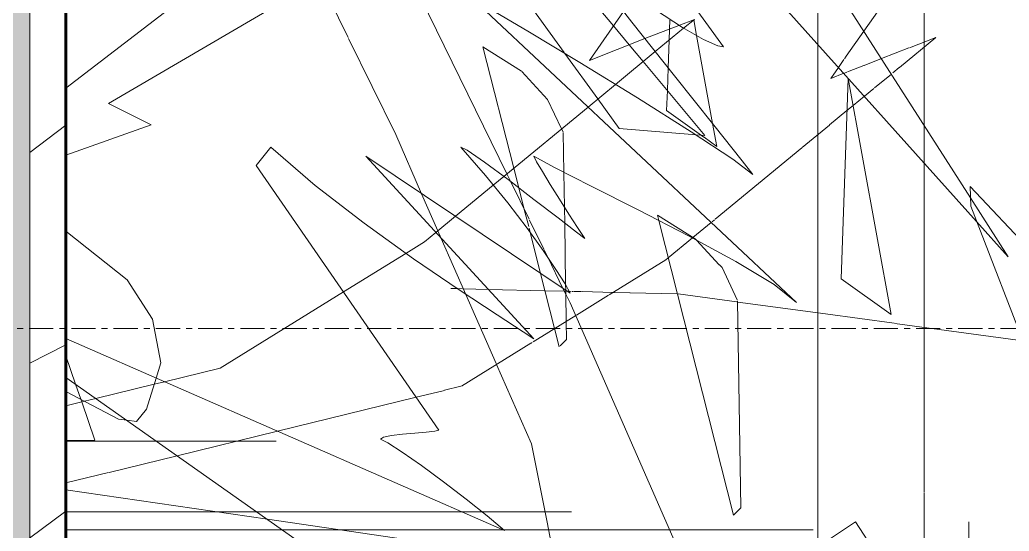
# Model space of a CAD drawing. Header units: inches. Extents: x -9046 to -8234, y -279 to 479.
# Drawn here: x -8398.02 to -8377.53, y 14.18 to 24.77 of the extents above; entities that cross this region are included whole.
import ezdxf

# ---------------------------------------------------------------- set-up
doc = ezdxf.new("R2010")
doc.units = ezdxf.units.IN
doc.header["$MEASUREMENT"] = 0
doc.linetypes.add('Grid Line 1_2_', pattern=[0.875, 0.5, -0.125, 0.125, -0.125])
for name, color, linetype, lineweight in [('A-DETL-GENF', 92, 'Continuous', 9), ('A-FLOR-LEVL-1', 51, 'Grid Line 1_2_', 9), ('A-WALL', 113, 'Continuous', 18), ('A-WALL-PATT-1', 111, 'Continuous', 9), ('C-TOPO', 7, 'Continuous', 9), ('I-WALL', 2, 'Continuous', 18), ('I-WALL-1', 2, 'Continuous', 60)]:
    doc.layers.add(name, color=color, linetype=linetype, lineweight=lineweight)

# ---------------------------------------------------------------- blocks, each defined once
blk = doc.blocks.new('yew 26768 - yew 26768-1770220-BUILDING SECTION - EAST_WEST - LOOKING SOUTH')
at = {"layer": 'A-DETL-GENF'}
for p, q in [((-8396.319, 42.104), (-8396.805, 41.745)), ((-8396.333, 41.368), (-8396.319, 42.104)), ((-8396.805, 41.745), (-8397.069, 41.55)), ((-8396.372, 39.394), (-8396.333, 41.368)), ((-8396.085, 39.209), (-8396.372, 39.394)), ((-8393.981, 37.854), (-8396.085, 39.209)), ((-8391.856, 38.969), (-8393.981, 37.854)), ((-8392.271, 36.686), (-8391.856, 38.969)), ((-8390.049, 38.172), (-8392.493, 35.463)), ((-8388.402, 35.356), (-8390.049, 38.172)), ((-8386.56, 36.722), (-8386.548, 36.771)), ((-8392.493, 35.463), (-8392.28, 36.638)), ((-8392.277, 36.655), (-8392.271, 36.686)), ((-8386.615, 36.659), (-8388.827, 32.594)), ((-8387.552, 32.7), (-8386.57, 36.681)), ((-8384.79, 35.675), (-8384.9, 35.557)), ((-8384.831, 35.472), (-8384.79, 35.675)), ((-8388.827, 32.594), (-8388.402, 35.356)), ((-8385.107, 35.334), (-8386.493, 33.84)), ((-8385.026, 35.421), (-8385.051, 35.394)), ((-8384.866, 35.302), (-8384.844, 35.409)), ((-8385.268, 33.337), (-8384.883, 35.217)), ((-8383.937, 33.86), (-8384.028, 33.825)), ((-8383.78, 33.922), (-8383.864, 33.889)), ((-8383.828, 33.881), (-8383.802, 33.903)), ((-8386.548, 33.781), (-8387.552, 32.7)), ((-8386.535, 31.577), (-8383.906, 33.815)), ((-8384.041, 33.82), (-8385.252, 33.344)), ((-8386.647, 31.482), (-8386.54, 31.573)), ((-8388.774, 29.671), (-8386.661, 31.47)), ((-8384.896, 30.734), (-8386.535, 30.285)), ((-8385.055, 28.609), (-8384.896, 30.734)), ((-8386.897, 30.186), (-8388.774, 29.671)), ((-8386.818, 30.207), (-8386.893, 30.187)), ((-8386.535, 30.285), (-8386.818, 30.207)), ((-8383.578, 29.189), (-8385.055, 28.609)), ((-8384.688, 27.832), (-8383.576, 29.183)), ((-8384.927, 27.542), (-8384.688, 27.832)), ((-8386.151, 26.056), (-8384.927, 27.542)), ((-8386.267, 25.915), (-8386.151, 26.056)), ((-8386.543, 25.58), (-8386.267, 25.915)), ((-8384.843, 25.899), (-8385.779, 25.724)), ((-8385.267, 25.295), (-8384.843, 25.899)), ((-8386.079, 25.667), (-8386.516, 25.585)), ((-8385.779, 25.724), (-8386.079, 25.667)), ((-8386.535, 25.582), (-8386.543, 25.58)), ((-8385.514, 24.944), (-8385.267, 25.295)), ((-8386.224, 23.933), (-8385.514, 24.944)), ((-8384.367, 24.658), (-8385.071, 24.383)), ((-8384.046, 24.783), (-8384.367, 24.658)), ((-8384.271, 24.598), (-8384.046, 24.783)), ((-8384.858, 24.114), (-8384.271, 24.598)), ((-8385.071, 24.383), (-8386.224, 23.933)), ((-8385.681, 23.436), (-8384.858, 24.114)), ((-8386.249, 22.967), (-8385.681, 23.436)), ((-8387.997, 21.528), (-8386.249, 22.967)), ((-8388.214, 21.349), (-8387.997, 21.528)), ((-8388.999, 20.702), (-8388.214, 21.349)), ((-8389.405, 20.368), (-8388.999, 20.702)), ((-8389.641, 20.173), (-8389.405, 20.368)), ((-8390.026, 19.935), (-8389.641, 20.173)), ((-8391.318, 19.137), (-8390.026, 19.935)), ((-8393.875, 17.558), (-8391.318, 19.137)), ((-8395.028, 17.276), (-8393.875, 17.558)), ((-8396.449, 16.928), (-8395.241, 17.223)), ((-8395.241, 17.223), (-8395.028, 17.276)), ((-8397.069, 16.776), (-8396.683, 16.871)), ((-8396.683, 16.871), (-8396.449, 16.928)), ((-8394.732, 14.582), (-8397.069, 14.582)), ((-8393.117, 14.582), (-8397.069, 14.582)), ((-8393.117, 14.582), (-8394.732, 14.582)), ((-8391.364, 14.582), (-8393.117, 14.582)), ((-8388.871, 14.582), (-8393.117, 14.582)), ((-8388.871, 14.582), (-8391.364, 14.582)), ((-8388.796, 14.582), (-8388.871, 14.582)), ((-8388.449, 14.582), (-8388.871, 14.582)), ((-8388.449, 14.582), (-8388.796, 14.582)), ((-8387.16, 14.582), (-8388.449, 14.582)), ((-8386.597, 14.582), (-8388.449, 14.582)), ((-8386.597, 14.582), (-8387.16, 14.582))]:
    blk.add_line(p, q, dxfattribs=at)
blk = doc.blocks.new('lupin 26755 - lupin 26755-1770228-BUILDING SECTION - EAST_WEST - LOOKING SOUTH')
at = {"layer": 'A-DETL-GENF'}
for p, q in [((-8391.99, 25.978), (-8391.221, 24.407)), ((-8379.284, 24.316), (-8379.284, 25.977)), ((-8379.284, 24.316), (-8379.284, 25.977)), ((-8379.284, 25.977), (-8379.284, 24.316)), ((-8379.284, 24.316), (-8379.284, 24.97)), ((-8384.563, 24.582), (-8384.556, 24.767)), ((-8384.002, 24.448), (-8384.061, 24.771)), ((-8384.571, 24.351), (-8384.563, 24.582)), ((-8383.671, 22.626), (-8384.002, 24.448)), ((-8391.212, 24.388), (-8390.235, 22.394)), ((-8387.627, 23.707), (-8388.428, 24.214)), ((-8387.788, 21.699), (-8388.428, 24.214)), ((-8384.591, 23.779), (-8384.571, 24.351)), ((-8379.284, 24.212), (-8379.284, 24.316)), ((-8379.284, 24.316), (-8379.284, 24.212)), ((-8379.284, 24.212), (-8379.284, 24.316)), ((-8379.284, 24.212), (-8379.284, 24.316)), ((-8379.284, 22.735), (-8379.284, 24.212)), ((-8379.284, 22.735), (-8379.284, 24.212)), ((-8379.284, 23.707), (-8379.284, 24.212)), ((-8379.284, 22.894), (-8379.284, 24.212)), ((-8379.284, 22.735), (-8379.284, 24.212)), ((-8379.284, 24.212), (-8379.284, 22.735)), ((-8379.284, 23.635), (-8379.284, 23.784)), ((-8379.284, 23.784), (-8379.284, 22.735)), ((-8387.62, 23.7), (-8387.088, 23.125)), ((-8384.608, 23.31), (-8384.591, 23.779)), ((-8379.284, 23.707), (-8379.284, 23.125)), ((-8379.284, 23.026), (-8379.284, 23.635)), ((-8384.623, 22.894), (-8384.608, 23.31)), ((-8387.088, 23.125), (-8386.799, 22.515)), ((-8379.284, 23.125), (-8379.284, 22.735)), ((-8379.284, 22.735), (-8379.284, 23.026)), ((-8383.903, 22.38), (-8384.623, 22.894)), ((-8379.284, 22.735), (-8379.284, 22.881)), ((-8383.585, 22.152), (-8383.671, 22.626)), ((-8379.284, 22.582), (-8379.284, 22.734)), ((-8379.284, 22.734), (-8379.284, 22.582)), ((-8379.284, 22.582), (-8379.284, 22.734)), ((-8379.284, 22.582), (-8379.284, 22.734)), ((-8379.284, 22.734), (-8379.284, 22.582)), ((-8379.284, 22.582), (-8379.284, 22.734)), ((-8379.284, 22.582), (-8379.284, 22.734)), ((-8379.284, 22.734), (-8379.284, 22.582)), ((-8379.284, 21.804), (-8379.284, 22.582)), ((-8379.284, 22.582), (-8379.284, 21.804)), ((-8379.284, 21.804), (-8379.284, 22.582)), ((-8379.284, 22.582), (-8379.284, 22.394)), ((-8379.284, 22.152), (-8379.284, 22.582)), ((-8379.284, 22.152), (-8379.284, 22.582)), ((-8379.284, 22.582), (-8379.284, 22.44)), ((-8379.284, 21.804), (-8379.284, 22.582)), ((-8390.235, 22.394), (-8389.698, 21.169)), ((-8386.799, 22.515), (-8386.769, 22.451)), ((-8386.763, 22.44), (-8386.751, 21.613)), ((-8383.852, 22.343), (-8383.903, 22.38)), ((-8379.284, 22.44), (-8379.284, 21.804)), ((-8379.284, 22.394), (-8379.284, 21.804)), ((-8383.585, 22.152), (-8383.848, 22.34)), ((-8379.284, 20.492), (-8379.284, 21.804)), ((-8379.284, 21.804), (-8379.284, 20.442)), ((-8379.284, 20.442), (-8379.284, 21.804)), ((-8379.284, 19.698), (-8379.284, 21.804)), ((-8379.284, 21.804), (-8379.284, 19.698)), ((-8379.284, 21.804), (-8379.284, 19.698)), ((-8387.685, 21.292), (-8387.788, 21.699)), ((-8386.751, 21.613), (-8386.74, 20.891)), ((-8389.698, 21.169), (-8389.362, 20.403)), ((-8387.571, 20.846), (-8387.685, 21.292)), ((-8387.481, 20.492), (-8387.571, 20.846)), ((-8386.74, 20.891), (-8386.735, 20.563)), ((-8386.735, 20.563), (-8386.716, 19.281)), ((-8389.362, 20.403), (-8389.292, 20.245)), ((-8387.45, 20.37), (-8387.472, 20.456)), ((-8387.234, 19.519), (-8387.45, 20.37)), ((-8379.284, 20.442), (-8379.284, 20.492)), ((-8379.284, 20.159), (-8379.284, 20.424)), ((-8379.284, 20.424), (-8379.284, 19.698)), ((-8379.284, 19.698), (-8379.284, 20.424)), ((-8389.292, 20.245), (-8388.783, 19.085)), ((-8379.284, 20.076), (-8379.284, 20.159)), ((-8379.284, 19.698), (-8379.284, 20.076)), ((-8379.284, 18.007), (-8379.284, 19.69)), ((-8379.284, 19.69), (-8379.284, 18.007)), ((-8379.284, 18.007), (-8379.284, 19.69)), ((-8379.284, 18.007), (-8379.284, 19.69)), ((-8379.284, 19.69), (-8379.284, 18.148)), ((-8379.284, 19.69), (-8379.284, 18.007)), ((-8386.943, 18.376), (-8387.234, 19.519)), ((-8386.716, 19.281), (-8386.714, 19.172)), ((-8388.783, 19.085), (-8388.155, 17.654)), ((-8386.714, 19.172), (-8386.713, 19.093)), ((-8386.713, 19.093), (-8386.705, 18.523)), ((-8386.705, 18.523), (-8386.699, 18.15)), ((-8386.847, 18), (-8386.943, 18.376)), ((-8386.699, 18.148), (-8386.829, 18.019)), ((-8379.284, 18.148), (-8379.284, 18.007)), ((-8379.284, 18.007), (-8379.284, 17.852)), ((-8379.284, 17.852), (-8379.284, 18.007)), ((-8379.284, 18.007), (-8379.284, 15.99)), ((-8379.284, 17.555), (-8379.284, 18)), ((-8388.146, 17.633), (-8387.424, 15.99)), ((-8379.284, 16.665), (-8379.284, 17.555)), ((-8379.284, 16.202), (-8379.284, 16.69)), ((-8379.284, 16.69), (-8379.284, 16.665)), ((-8379.284, 14.996), (-8379.284, 16.202)), ((-8387.424, 15.99), (-8387.085, 14.295)), ((-8379.284, 15.99), (-8379.284, 14.996)), ((-8379.284, 13.061), (-8379.284, 14.98)), ((-8379.284, 14.98), (-8379.284, 13.106)), ((-8387.084, 14.29), (-8386.924, 13.49))]:
    blk.add_line(p, q, dxfattribs=at)
blk = doc.blocks.new('lupin 26755 - lupin 26755-V17-BUILDING SECTION - EAST_WEST - LOOKING SOUTH')
at = {"layer": 'A-DETL-GENF'}
for p, q in [((-8386.746, 24.097), (-8390.649, 29.492)), ((-8390.815, 27.471), (-8387.931, 21.581)), ((-8386.506, 25.587), (-8385.722, 24.647)), ((-8385.722, 24.647), (-8385.396, 24.256)), ((-8385.396, 24.256), (-8385.107, 23.909)), ((-8386.049, 23.133), (-8386.731, 24.076)), ((-8385.107, 23.909), (-8383.828, 22.374)), ((-8381.01, 19.408), (-8380.862, 23.56)), ((-8379.972, 18.666), (-8380.862, 23.56)), ((-8385.607, 22.522), (-8386.049, 23.133)), ((-8384.012, 22.389), (-8385.607, 22.522)), ((-8383.828, 22.374), (-8384.012, 22.389)), ((-8387.931, 21.581), (-8387.852, 21.419)), ((-8387.852, 21.419), (-8387.471, 20.64)), ((-8384.787, 20.618), (-8384.815, 20.728)), ((-8384.014, 20.221), (-8384.815, 20.728)), ((-8387.463, 20.625), (-8387.168, 20.022)), ((-8383.234, 14.514), (-8384.787, 20.618)), ((-8384.002, 20.208), (-8383.532, 19.7)), ((-8387.16, 20.005), (-8387.086, 19.855)), ((-8387.086, 19.855), (-8386.77, 19.209)), ((-8383.53, 19.698), (-8383.475, 19.639)), ((-8383.475, 19.639), (-8383.158, 18.969)), ((-8379.972, 18.666), (-8381.01, 19.408)), ((-8386.77, 19.209), (-8386.692, 19.05)), ((-8386.683, 19.031), (-8386.622, 18.908)), ((-8386.622, 18.908), (-8384.244, 13.49)), ((-8383.151, 18.954), (-8383.086, 14.662)), ((-8383.086, 14.662), (-8383.234, 14.514))]:
    blk.add_line(p, q, dxfattribs=at)
blk = doc.blocks.new('lupin 26755 - lupin 26755-V18-BUILDING SECTION - EAST_WEST - LOOKING SOUTH')
at = {"layer": 'A-DETL-GENF'}
for p, q in [((-8392.853, 26.599), (-8397.069, 23.355)), ((-8396.189, 23.04), (-8392.63, 25.116)), ((-8395.299, 22.595), (-8396.189, 23.04)), ((-8397.069, 21.97), (-8395.299, 22.595)), ((-8396.868, 17.224), (-8397.069, 17.812)), ((-8396.761, 16.912), (-8396.868, 17.224)), ((-8396.742, 16.856), (-8396.761, 16.912)), ((-8396.471, 16.062), (-8396.742, 16.856)), ((-8397.069, 16.061), (-8396.471, 16.062)), ((-8395.191, 16.043), (-8397.069, 16.043)), ((-8395.759, 16.043), (-8397.069, 16.043)), ((-8395.191, 16.043), (-8395.759, 16.043)), ((-8393.538, 16.043), (-8395.191, 16.043)), ((-8394.142, 16.043), (-8395.191, 16.043)), ((-8393.538, 16.043), (-8394.123, 16.043)), ((-8392.713, 16.043), (-8393.538, 16.043)), ((-8393.08, 16.043), (-8393.538, 16.043)), ((-8392.713, 16.043), (-8393.08, 16.043))]:
    blk.add_line(p, q, dxfattribs=at)
blk = doc.blocks.new('yew 26768 - yew 26768-V19-BUILDING SECTION - EAST_WEST - LOOKING SOUTH')
at = {"layer": 'A-DETL-GENF'}
for p, q in [((-8393.975, 41.729), (-8396.323, 41.357)), ((-8393.55, 40.082), (-8393.975, 41.729)), ((-8391.362, 41.698), (-8393.55, 40.082)), ((-8391.319, 41.729), (-8391.362, 41.698)), ((-8391.321, 41.603), (-8391.319, 41.729)), ((-8391.372, 39.02), (-8391.321, 41.603)), ((-8396.334, 41.356), (-8397.069, 41.239)), ((-8390.213, 38.273), (-8391.372, 39.02)), ((-8386.856, 38.595), (-8386.973, 38.533)), ((-8386.889, 38.412), (-8386.856, 38.595)), ((-8387.156, 38.437), (-8388.337, 37.817)), ((-8387.37, 35.768), (-8386.889, 38.412)), ((-8387.129, 38.451), (-8387.154, 38.438)), ((-8386.993, 38.523), (-8387.126, 38.453)), ((-8390.052, 38.169), (-8390.213, 38.273)), ((-8389.761, 37.981), (-8390.045, 38.164)), ((-8388.981, 37.479), (-8389.754, 37.977)), ((-8388.337, 37.817), (-8388.981, 37.479)), ((-8385.049, 37.798), (-8385.923, 36.829)), ((-8383.425, 35.02), (-8385.049, 37.798)), ((-8386.045, 36.694), (-8386.068, 36.669)), ((-8386.137, 36.591), (-8386.167, 36.558)), ((-8386.258, 36.458), (-8386.535, 36.151)), ((-8381.543, 36.416), (-8381.938, 35.691)), ((-8381.881, 35.047), (-8381.543, 36.416)), ((-8386.763, 35.898), (-8387.202, 35.411)), ((-8386.648, 36.025), (-8386.762, 35.899)), ((-8387.493, 35.088), (-8387.37, 35.768)), ((-8381.94, 35.687), (-8383.1, 33.556)), ((-8387.202, 35.411), (-8387.43, 35.158)), ((-8379.79, 35.301), (-8381.719, 33.223)), ((-8380.268, 32.963), (-8379.79, 35.301)), ((-8387.434, 35.154), (-8387.493, 35.088)), ((-8383.58, 33.826), (-8383.408, 34.945)), ((-8383.402, 34.982), (-8383.425, 35.02)), ((-8383.408, 34.945), (-8383.402, 34.982)), ((-8382.489, 32.583), (-8381.882, 35.041)), ((-8383.626, 33.526), (-8383.58, 33.825)), ((-8383.827, 32.219), (-8383.636, 33.463)), ((-8383.1, 33.556), (-8383.325, 33.142)), ((-8381.49, 31.241), (-8378.78, 33.547)), ((-8378.78, 33.547), (-8380.268, 32.963)), ((-8381.72, 33.221), (-8382.411, 32.477)), ((-8383.374, 33.052), (-8383.827, 32.219)), ((-8382.548, 32.344), (-8382.532, 32.41)), ((-8382.528, 32.423), (-8382.522, 32.448)), ((-8382.522, 32.448), (-8382.493, 32.564)), ((-8382.418, 32.47), (-8382.444, 32.442)), ((-8382.498, 32.384), (-8382.527, 32.352)), ((-8381.679, 31.08), (-8381.563, 31.179)), ((-8381.526, 31.21), (-8381.501, 31.231)), ((-8381.801, 30.977), (-8381.743, 31.026)), ((-8381.742, 31.026), (-8381.697, 31.065)), ((-8382.523, 30.361), (-8381.855, 30.93)), ((-8383.745, 29.321), (-8382.524, 30.361)), ((-8379.896, 30.359), (-8380.688, 30.142)), ((-8379.986, 29.157), (-8379.896, 30.359)), ((-8380.703, 30.138), (-8380.747, 30.126)), ((-8381.429, 29.939), (-8383.74, 29.306)), ((-8381.203, 30.001), (-8381.428, 29.94)), ((-8380.81, 30.109), (-8381.198, 30.003)), ((-8380.753, 30.125), (-8380.806, 30.11)), ((-8379.989, 29.116), (-8379.987, 29.146)), ((-8380.055, 28.234), (-8380.004, 28.921)), ((-8380.003, 28.928), (-8379.99, 29.097)), ((-8378.567, 28.819), (-8379.461, 28.468)), ((-8379.188, 28.065), (-8378.567, 28.819)), ((-8379.798, 28.335), (-8380.055, 28.234)), ((-8379.611, 28.409), (-8379.782, 28.342)), ((-8379.478, 28.461), (-8379.593, 28.416)), ((-8379.566, 27.606), (-8379.274, 27.961)), ((-8379.266, 27.971), (-8379.218, 28.029)), ((-8379.208, 28.041), (-8379.188, 28.065)), ((-8379.814, 27.305), (-8379.572, 27.599)), ((-8380.181, 26.859), (-8379.814, 27.305)), ((-8380.417, 26.573), (-8380.264, 26.759)), ((-8380.262, 26.762), (-8380.194, 26.843)), ((-8380.577, 26.379), (-8380.458, 26.523)), ((-8380.458, 26.523), (-8380.428, 26.559)), ((-8380.78, 26.132), (-8380.687, 26.245)), ((-8380.676, 26.258), (-8380.577, 26.379)), ((-8380.994, 25.872), (-8380.78, 26.132)), ((-8381.06, 25.792), (-8381.003, 25.862)), ((-8381.217, 25.601), (-8381.123, 25.716)), ((-8381.105, 25.738), (-8381.06, 25.792)), ((-8381.543, 25.206), (-8381.298, 25.503)), ((-8381.28, 25.525), (-8381.217, 25.601)), ((-8379.843, 25.524), (-8380.697, 25.364)), ((-8380.536, 24.538), (-8379.843, 25.524)), ((-8381.026, 25.303), (-8381.543, 25.206)), ((-8380.714, 25.361), (-8381.016, 25.304)), ((-8380.902, 24.017), (-8380.536, 24.538)), ((-8379.799, 23.788), (-8379.046, 24.409)), ((-8379.046, 24.409), (-8379.593, 24.195)), ((-8379.605, 24.19), (-8380.172, 23.969)), ((-8380.939, 23.965), (-8380.902, 24.017)), ((-8381.224, 23.559), (-8381.063, 23.788)), ((-8381.063, 23.788), (-8380.949, 23.95)), ((-8380.538, 23.826), (-8380.874, 23.695)), ((-8380.172, 23.969), (-8380.531, 23.829)), ((-8379.936, 23.675), (-8379.805, 23.783)), ((-8380.952, 23.665), (-8381.224, 23.559)), ((-8380.891, 23.689), (-8380.937, 23.671)), ((-8380.314, 23.364), (-8379.967, 23.649)), ((-8380.759, 22.997), (-8380.526, 23.189)), ((-8380.526, 23.189), (-8380.33, 23.35)), ((-8380.886, 22.893), (-8380.759, 22.997)), ((-8381.245, 22.596), (-8380.886, 22.893)), ((-8381.816, 22.126), (-8381.248, 22.594)), ((-8383.617, 20.642), (-8381.819, 22.124)), ((-8384.078, 20.262), (-8383.698, 20.575)), ((-8383.679, 20.591), (-8383.629, 20.632)), ((-8384.59, 19.841), (-8384.087, 20.254)), ((-8385.81, 19.076), (-8384.641, 19.798)), ((-8384.641, 19.798), (-8384.59, 19.841)), ((-8386.489, 18.657), (-8385.825, 19.067)), ((-8387.386, 18.103), (-8386.507, 18.645)), ((-8388.875, 17.183), (-8387.434, 18.073)), ((-8387.43, 18.075), (-8387.408, 18.089)), ((-8389.607, 17.004), (-8389.225, 17.097)), ((-8389.224, 17.098), (-8388.883, 17.181)), ((-8392.686, 16.251), (-8389.813, 16.954)), ((-8389.813, 16.954), (-8389.608, 17.004)), ((-8394.765, 15.743), (-8392.686, 16.251)), ((-8396.174, 15.398), (-8394.765, 15.743)), ((-8397.069, 15.179), (-8396.189, 15.394)), ((-8392.585, 14.208), (-8397.069, 14.208)), ((-8393.768, 14.208), (-8395.936, 14.208)), ((-8392.585, 14.208), (-8393.768, 14.208)), ((-8389.732, 14.208), (-8392.585, 14.208)), ((-8388.015, 14.208), (-8392.585, 14.208)), ((-8388.015, 14.208), (-8389.732, 14.208)), ((-8386.364, 14.208), (-8387.98, 14.208)), ((-8384.559, 14.208), (-8387.98, 14.208)), ((-8384.559, 14.208), (-8386.364, 14.208)), ((-8383.796, 14.208), (-8384.559, 14.208)), ((-8382.699, 14.208), (-8384.559, 14.208)), ((-8382.699, 14.208), (-8383.796, 14.208)), ((-8382.16, 14.208), (-8382.695, 14.208)), ((-8381.585, 14.208), (-8382.695, 14.208)), ((-8381.585, 14.208), (-8382.16, 14.208))]:
    blk.add_line(p, q, dxfattribs=at)
blk = doc.blocks.new('hydrangea 26752 - hydrangea 26752-1770219-BUILDING SECTION - EAST_WEST - LOOKING SOUTH')
at = {"layer": 'A-DETL-GENF'}
for p, q in [((-8381.49, 26.028), (-8381.49, 24.265)), ((-8381.49, 24.265), (-8381.49, 25.091)), ((-8381.49, 23.121), (-8381.49, 24.265)), ((-8381.49, 24.265), (-8381.49, 22.13)), ((-8381.49, 22.459), (-8381.49, 23.121)), ((-8381.49, 22.14), (-8381.49, 22.591)), ((-8381.49, 22.591), (-8381.49, 22.251)), ((-8381.49, 21.908), (-8381.49, 22.459)), ((-8381.49, 22.251), (-8381.49, 21.854)), ((-8381.49, 19.483), (-8381.49, 22.14)), ((-8381.49, 22.13), (-8381.49, 17.452)), ((-8381.49, 21.538), (-8381.49, 21.908)), ((-8381.49, 21.833), (-8381.49, 19.042)), ((-8381.49, 20.723), (-8381.49, 21.538)), ((-8381.49, 19.388), (-8381.49, 20.723)), ((-8395.797, 19.388), (-8397.069, 20.398)), ((-8381.49, 19.742), (-8381.49, 19.833)), ((-8381.49, 19.833), (-8381.49, 19.812)), ((-8381.49, 19.812), (-8381.49, 19.655)), ((-8381.49, 19.042), (-8381.49, 19.742)), ((-8381.49, 19.655), (-8381.49, 19.336)), ((-8381.49, 19.148), (-8381.49, 19.483)), ((-8381.49, 19.336), (-8381.49, 19.478)), ((-8381.49, 19.478), (-8381.49, 17.301)), ((-8395.272, 18.568), (-8395.797, 19.388)), ((-8381.49, 18.568), (-8381.49, 19.388)), ((-8381.49, 17.024), (-8381.49, 19.148)), ((-8395.104, 17.668), (-8395.272, 18.568)), ((-8381.49, 17.668), (-8381.49, 18.568)), ((-8395.202, 17.352), (-8395.104, 17.668)), ((-8381.49, 16.707), (-8381.49, 17.668)), ((-8381.49, 17.529), (-8381.49, 17.578)), ((-8381.49, 17.578), (-8381.49, 16.498)), ((-8381.49, 17.301), (-8381.49, 17.529)), ((-8381.49, 13.855), (-8381.49, 17.524)), ((-8381.49, 17.524), (-8381.49, 16.622)), ((-8381.49, 17.452), (-8381.49, 13.855)), ((-8395.401, 16.707), (-8395.202, 17.352)), ((-8397.069, 17.074), (-8395.976, 16.498)), ((-8381.49, 16.689), (-8381.49, 17.024)), ((-8395.605, 16.45), (-8395.401, 16.707)), ((-8381.49, 16.45), (-8381.49, 16.707)), ((-8381.49, 16.603), (-8381.49, 16.689)), ((-8381.49, 16.622), (-8381.49, 16.603)), ((-8395.976, 16.498), (-8395.807, 16.476)), ((-8395.807, 16.476), (-8395.605, 16.45)), ((-8381.49, 16.498), (-8381.49, 16.45))]:
    blk.add_line(p, q, dxfattribs=at)
blk = doc.blocks.new('fountain grass 26746 - fountain grass 26746-V21-BUILDING SECTION - EAST_WEST - LOOKING SOUTH')
at = {"layer": 'A-DETL-GENF'}
for p, q in [((-8387.377, 30.831), (-8378.201, 20.595)), ((-8378.328, 21.087), (-8383.596, 29.318)), ((-8383.444, 24.213), (-8384.806, 26.104)), ((-8385.343, 24.725), (-8386.149, 25.757)), ((-8381.932, 18.92), (-8388.587, 25.159)), ((-8388.284, 24.998), (-8387.5, 24.539)), ((-8384.852, 24.977), (-8384.297, 24.612)), ((-8384.458, 23.611), (-8385.343, 24.725)), ((-8384.297, 24.612), (-8383.857, 24.368)), ((-8387.5, 24.539), (-8386.42, 23.889)), ((-8383.857, 24.368), (-8383.564, 24.237)), ((-8383.564, 24.237), (-8383.444, 24.213)), ((-8386.42, 23.889), (-8385.228, 23.158)), ((-8383.646, 22.594), (-8384.458, 23.611)), ((-8385.228, 23.158), (-8384.111, 22.454)), ((-8383.056, 21.853), (-8383.646, 22.594)), ((-8384.111, 22.454), (-8383.253, 21.888)), ((-8393.124, 21.756), (-8392.822, 22.134)), ((-8392.822, 22.134), (-8391.904, 21.34)), ((-8387.377, 18.163), (-8390.856, 21.945)), ((-8390.856, 21.945), (-8386.621, 19.109)), ((-8388.374, 21.545), (-8388.889, 22.134)), ((-8388.889, 22.134), (-8388.752, 22.071)), ((-8388.752, 22.071), (-8388.397, 21.825)), ((-8387.318, 21.834), (-8387.377, 21.945)), ((-8387.377, 21.945), (-8386.949, 21.713)), ((-8389.343, 16.273), (-8393.124, 21.756)), ((-8388.397, 21.825), (-8387.909, 21.462)), ((-8387.197, 21.63), (-8387.318, 21.834)), ((-8383.253, 21.888), (-8382.839, 21.567)), ((-8382.839, 21.567), (-8383.056, 21.853)), ((-8387.914, 20.982), (-8388.374, 21.545)), ((-8387.034, 21.36), (-8387.197, 21.63)), ((-8386.949, 21.713), (-8386.184, 21.326)), ((-8391.904, 21.34), (-8390.892, 20.557)), ((-8387.909, 21.462), (-8387.372, 21.054)), ((-8386.845, 21.057), (-8387.034, 21.36)), ((-8386.184, 21.326), (-8385.214, 20.838)), ((-8387.514, 20.459), (-8387.914, 20.982)), ((-8387.372, 21.054), (-8386.871, 20.668)), ((-8386.651, 20.75), (-8386.845, 21.057)), ((-8377.546, 19.865), (-8378.328, 21.087)), ((-8386.469, 20.468), (-8386.651, 20.75)), ((-8385.214, 20.838), (-8384.171, 20.3)), ((-8390.892, 20.557), (-8389.87, 19.823)), ((-8386.871, 20.668), (-8386.492, 20.375)), ((-8378.201, 20.595), (-8377.546, 19.865)), ((-8387.18, 19.994), (-8387.514, 20.459)), ((-8386.492, 20.375), (-8386.318, 20.243)), ((-8386.318, 20.243), (-8386.469, 20.468)), ((-8384.171, 20.3), (-8383.188, 19.766)), ((-8386.916, 19.602), (-8387.18, 19.994)), ((-8389.87, 19.823), (-8388.923, 19.177)), ((-8383.188, 19.766), (-8382.398, 19.288)), ((-8386.728, 19.302), (-8386.916, 19.602)), ((-8386.621, 19.109), (-8386.728, 19.302)), ((-8382.398, 19.288), (-8381.932, 18.92)), ((-8388.923, 19.177), (-8388.135, 18.659)), ((-8388.135, 18.659), (-8387.592, 18.308)), ((-8387.592, 18.308), (-8387.377, 18.163)), ((-8397.069, 18.169), (-8387.982, 14.193)), ((-8389.438, 11.991), (-8397.069, 17.365)), ((-8390.093, 16.19), (-8389.841, 16.21)), ((-8389.841, 16.21), (-8389.606, 16.229)), ((-8389.606, 16.229), (-8389.427, 16.248)), ((-8389.427, 16.248), (-8389.343, 16.273)), ((-8390.553, 16.084), (-8390.489, 16.13)), ((-8390.4, 16.012), (-8390.553, 16.084)), ((-8390.489, 16.13), (-8390.322, 16.164)), ((-8390.101, 15.818), (-8390.4, 16.012)), ((-8390.322, 16.164), (-8390.093, 16.19)), ((-8389.701, 15.537), (-8390.101, 15.818)), ((-8389.244, 15.2), (-8389.701, 15.537)), ((-8388.775, 14.842), (-8389.244, 15.2)), ((-8388.34, 14.495), (-8388.775, 14.842)), ((-8387.982, 14.193), (-8388.34, 14.495))]:
    blk.add_line(p, q, dxfattribs=at)
blk = doc.blocks.new('lupin 26755 - lupin 26755-V22-BUILDING SECTION - EAST_WEST - LOOKING SOUTH')
at = {"layer": 'A-DETL-GENF'}
for p, q in [((-8378.322, 20.91), (-8378.335, 21.321)), ((-8378.335, 21.321), (-8376.476, 19.349)), ((-8376.305, 15.689), (-8378.322, 20.91))]:
    blk.add_line(p, q, dxfattribs=at)
blk = doc.blocks.new('yew 26768 - yew 26768-V23-BUILDING SECTION - EAST_WEST - LOOKING SOUTH')
at = {"layer": 'A-DETL-GENF'}
for p, q in [((-8382.462, 13.207), (-8380.709, 14.376)), ((-8380.709, 14.376), (-8379.752, 12.888)), ((-8378.362, 13.402), (-8378.362, 14.376)), ((-8378.362, 14.376), (-8378.362, 13.402))]:
    blk.add_line(p, q, dxfattribs=at)

msp = doc.modelspace()

# ---------------------------------------------------------------- hatches: boundary and pattern name
at = {"layer": 'A-WALL-PATT-1'}
h = msp.add_hatch(dxfattribs=at)
h.set_pattern_fill('FP_12', color=256, style=0, pattern_type=2)
h.set_pattern_definition([(216.87, (-8595.842, 135.343), (23.989771, 15.993643), [3.998, -35.986]), (206.565, (-8591.043, 132.944), (-7.99708, -7.99662), [8.941, -8.941]), (198.435, (-8591.043, 128.945), (-15.993845, -7.997098), [5.058, -20.23])])
h.paths.add_polyline_path([(-8397.06938, 4.25), (-8397.06938, 258.91076), (-8397.81938, 258.91076), (-8397.81938, 4.25)], flags=0)
at = {"layer": 'I-WALL'}
msp.add_hatch(color=256, dxfattribs=at).paths.add_polyline_path([(-8398.14364, 4.25), (-8397.81938, 4.25), (-8397.82281, 244.68476), (-8398.56938, 244.68476), (-8398.56938, 4.25), (-8398.24198, 4.25)], flags=0)

# ---------------------------------------------------------------- linework, layer by layer
at = {"layer": 'A-FLOR-LEVL-1'}
msp.add_line((-8237.20435, 18.375), (-9030.84431, 18.375), dxfattribs=at)
at = {"layer": 'A-WALL'}
msp.add_line((-8397.81938, 258.91076), (-8397.81938, 4.25), dxfattribs=at)
at = {"layer": 'C-TOPO'}
for p, q in [((-8388.96261, 19.2039), (-8389.0912, 19.20697)), ((-8388.84923, 19.2012), (-8388.95158, 19.20364)), ((-8388.32005, 19.18858), (-8388.83377, 19.20083)), ((-8387.1426, 19.16049), (-8388.32005, 19.18858)), ((-8386.74152, 19.15093), (-8387.1426, 19.16049)), ((-8386.71413, 19.15027), (-8386.74152, 19.15093)), ((-8386.69118, 19.14972), (-8386.71413, 19.15027)), ((-8386.64265, 19.14857), (-8386.68155, 19.1495)), ((-8386.61009, 19.14779), (-8386.64265, 19.14857)), ((-8386.55528, 19.14648), (-8386.58908, 19.14729)), ((-8386.43752, 19.14367), (-8386.5351, 19.146)), ((-8386.38916, 19.14252), (-8386.43211, 19.14355)), ((-8385.72798, 19.12675), (-8386.3744, 19.14217)), ((-8385.38227, 19.1185), (-8385.72798, 19.12675)), ((-8384.39991, 19.09507), (-8385.37497, 19.11833)), ((-8383.16999, 18.92957), (-8384.38623, 19.09475)), ((-8381.32859, 18.67949), (-8383.15013, 18.92687)), ((-8379.90665, 18.48637), (-8381.32841, 18.67946)), ((-8377.24626, 18.12506), (-8379.89363, 18.4846)), ((-8397.06938, 15.03253), (-8392.89393, 14.4249)), ((-8392.89393, 14.4249), (-8386.93778, 13.55814))]:
    msp.add_line(p, q, dxfattribs=at)
at = {"layer": 'I-WALL-1'}
msp.add_line((-8397.06938, 4.25), (-8397.06938, 258.91076), dxfattribs=at)

# ---------------------------------------------------------------- block references
at = {"layer": 'A-DETL-GENF'}
for name in ['lupin 26755 - lupin 26755-V18-BUILDING SECTION - EAST_WEST - LOOKING SOUTH', 'lupin 26755 - lupin 26755-1770228-BUILDING SECTION - EAST_WEST - LOOKING SOUTH', 'lupin 26755 - lupin 26755-V17-BUILDING SECTION - EAST_WEST - LOOKING SOUTH', 'hydrangea 26752 - hydrangea 26752-1770219-BUILDING SECTION - EAST_WEST - LOOKING SOUTH', 'yew 26768 - yew 26768-1770220-BUILDING SECTION - EAST_WEST - LOOKING SOUTH', 'yew 26768 - yew 26768-V19-BUILDING SECTION - EAST_WEST - LOOKING SOUTH', 'fountain grass 26746 - fountain grass 26746-V21-BUILDING SECTION - EAST_WEST - LOOKING SOUTH', 'lupin 26755 - lupin 26755-V22-BUILDING SECTION - EAST_WEST - LOOKING SOUTH', 'yew 26768 - yew 26768-V23-BUILDING SECTION - EAST_WEST - LOOKING SOUTH']:
    msp.add_blockref(name, (0, 0), dxfattribs=at)

doc.saveas('drawing.dxf')
